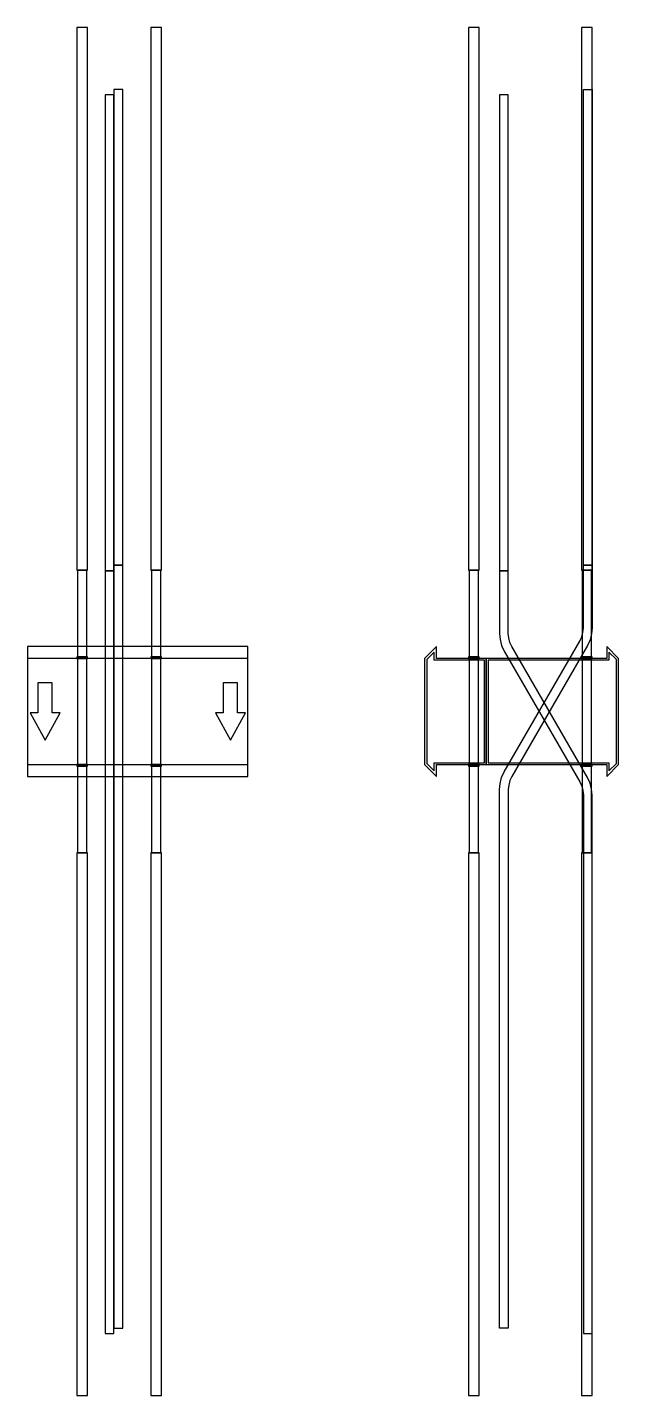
# Model space of a CAD drawing. Extents: x 0 to 670, y -775 to 775.
import ezdxf

# ---------------------------------------------------------------- set-up
doc = ezdxf.new("R2010")
doc.units = 0
doc.layers.add('Halfen', color=7, linetype='CONTINUOUS')

msp = doc.modelspace()

# ---------------------------------------------------------------- linework, layer by layer
at = {"layer": 'Halfen', "color": 7}
for points in [[(68, 160), (68, 775), (56, 775), (56, 160)], [(152, 160), (152, 775), (140, 775), (140, 160)], [(512, 160), (512, 775), (500, 775), (500, 160)], [(640, 160), (640, 775), (628, 775), (628, 160)], [(98, 159.422), (98, 698.422), (88, 698.422), (88, 159.422)], [(108, 165.762), (108, 704.762), (98, 704.762), (98, 165.762)], [(545, 159.422), (545, 698.422), (535, 698.422), (535, 159.422)], [(630, 165.762), (630, 704.762), (640, 704.762), (640, 165.762)], [(67.25, 62), (67.25, 160), (56.75, 160), (56.75, 62)], [(98, -704.762), (98, 159.422), (88, 159.422), (88, -704.762)], [(108, -698.422), (108, 165.762), (98, 165.762), (98, -698.422)], [(151.25, 62), (151.25, 160), (140.75, 160), (140.75, 62)], [(511.25, 62), (511.25, 160), (500.75, 160), (500.75, 62)], [(535, -698.422), (535, -88.481), (535.608, -81.535), (537.412, -74.8), (540.359, -68.481), (625.981, 79.82), (628.191, 84.56), (629.544, 89.611), (630, 94.82), (630, 165.762), (640, 165.762), (640, 94.82), (639.392, 87.875), (637.588, 81.14), (634.641, 74.82), (549.019, -73.481), (546.809, -78.22), (545.456, -83.271), (545, -88.481), (545, -698.422)], [(640, -704.762), (640, -94.821), (639.392, -87.875), (637.588, -81.14), (634.641, -74.821), (549.019, 73.481), (546.809, 78.22), (545.456, 83.271), (545, 88.481), (545, 159.422), (535, 159.422), (535, 88.481), (535.608, 81.535), (537.412, 74.8), (540.359, 68.481), (625.981, -79.821), (628.191, -84.56), (629.544, -89.611), (630, -94.821), (630, -704.762)], [(639.25, 62), (639.25, 160), (628.75, 160), (628.75, 62)], [(0, -73.5), (250, -73.5), (250, 73.5), (0, 73.5)], [(68, 60), (68, 62), (56, 62), (56, 60)], [(152, 60), (152, 62), (140, 62), (140, 60)], [(520, -60), (520, 60), (463.5, 60), (463.5, 73.5), (450, 60), (450, -60), (463.5, -73.5), (463.5, -60)], [(518, -58), (518, 58), (461, 58), (461, 67.25), (452.5, 58.75), (452.5, -58.75), (461, -67.25), (461, -58)], [(512, 60), (512, 62), (500, 62), (500, 60)], [(670, -60), (670, 60), (656.5, 73.5), (656.5, 60), (520, 60), (520, -60), (656.5, -60), (656.5, -73.5)], [(667.5, -58.75), (667.5, 58.75), (659, 67.25), (659, 58), (522, 58), (522, -58), (659, -58), (659, -67.25)], [(640, 60), (640, 62), (628, 62), (628, 60)], [(0, -60), (250, -60), (250, 60), (0, 60)], [(67.25, -60), (67.25, 60), (56.75, 60), (56.75, -60)], [(151.25, -60), (151.25, 60), (140.75, 60), (140.75, -60)], [(511.25, -60), (511.25, 60), (500.75, 60), (500.75, -60)], [(639.25, -60), (639.25, 60), (628.75, 60), (628.75, -60)], [(20, -32.5), (37, -1.5), (28, -1.5), (28, 32.5), (12, 32.5), (12, -1.5), (3, -1.5)], [(230, -32.5), (247, -1.5), (238, -1.5), (238, 32.5), (222, 32.5), (222, -1.5), (213, -1.5)], [(68, -62), (68, -60), (56, -60), (56, -62)], [(67.25, -160), (67.25, -62), (56.75, -62), (56.75, -160)], [(152, -62), (152, -60), (140, -60), (140, -62)], [(151.25, -160), (151.25, -62), (140.75, -62), (140.75, -160)], [(512, -62), (512, -60), (500, -60), (500, -62)], [(511.25, -160), (511.25, -62), (500.75, -62), (500.75, -160)], [(640, -62), (640, -60), (628, -60), (628, -62)], [(639.25, -160), (639.25, -62), (628.75, -62), (628.75, -160)], [(68, -775), (68, -160), (56, -160), (56, -775)], [(152, -775), (152, -160), (140, -160), (140, -775)], [(512, -775), (512, -160), (500, -160), (500, -775)], [(640, -775), (640, -160), (628, -160), (628, -775)]]:
    msp.add_lwpolyline(points, close=True, dxfattribs=at)

doc.saveas('drawing.dxf')
